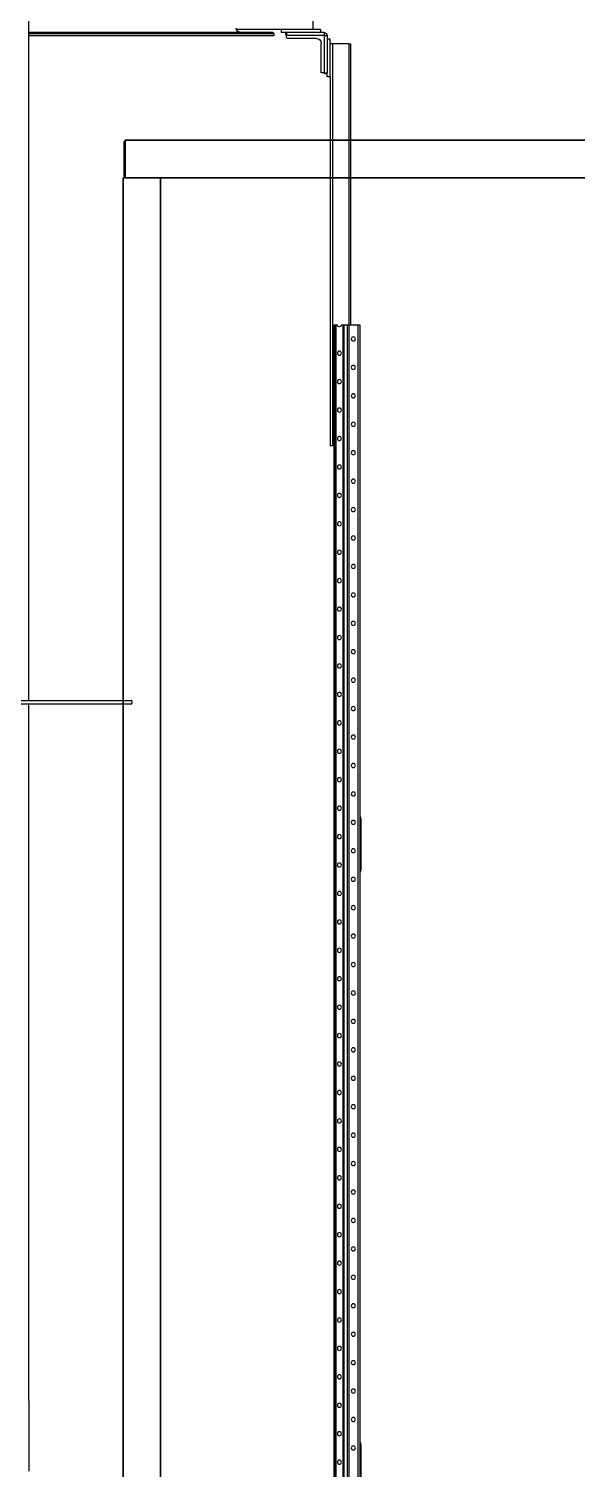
# Model space of a CAD drawing. Header units: millimetres. Extents: x 6622 to 532820, y 3370 to 359312.
# Drawn here: x 471714 to 473181, y 351813 to 355663 of the extents above; entities that cross this region are included whole.
import ezdxf

# ---------------------------------------------------------------- set-up
doc = ezdxf.new("R2010")
doc.units = ezdxf.units.MM

# ---------------------------------------------------------------- blocks, each defined once
blk = doc.blocks.new('A$C3E973D8C')
at = {"color": 2, "linetype": 'Continuous', "lineweight": 25}
for p, q in [((986, 7620.2), (986, 9721)), ((225, 9413.1), (225, 9513.1)), ((196.1, 9397.1), (188.1, 9397.1)), ((188.1, 9397.1), (188.1, 9297.1)), ((196.1, 9405.1), (196.1, 9397.1)), ((196.1, 9405.1), (296.1, 9405.1)), ((196.1, 9397.1), (196.1, 9297.1)), ((196.1, 9397.1), (296.1, 9397.1)), ((206, 9413.1), (311, 9413.1)), ((206, 9413.1), (206, 9405.1)), ((296.1, 9405.1), (296.1, 9397.1)), ((296.1, 9405.1), (311, 9405.1)), ((296.1, 9399.1), (298.1, 9399.1)), ((296.1, 9391.7), (296.1, 9397.1)), ((298.1, 9399.1), (298.1, 9405.1)), ((311, 9413.1), (311, 9405.1)), ((311, 9413.1), (430.8, 9413.1)), ((330, 9402.5), (330, 9397.1)), ((986, 9402.5), (330, 9402.5)), ((986, 9397.1), (330, 9397.1)), ((332.9, 9405.1), (986, 9405.1)), ((125.1, 9375.1), (125.1, 8624.1)), ((130.1, 9375.1), (125.1, 9375.1)), ((130.1, 9375.1), (130.1, 8624.1)), ((130.1, 9375.1), (173.1, 9375.1)), ((173.1, 9375.1), (173.1, 8300.1)), ((173.1, 9375.1), (180.1, 9375.1)), ((180.1, 9287.1), (180.1, 9387.1)), ((180.1, 9387.1), (188.1, 9387.1)), ((204.1, 9299.7), (204.1, 9377.1)), ((216.1, 9389.1), (293.5, 9389.1)), ((180.1, 9287.1), (188.1, 9287.1)), ((180.1, 9287.1), (180.1, 8300.1)), ((196.1, 9297.1), (188.1, 9297.1)), ((188.1, 9287.1), (188.1, 9297.1)), ((188.1, 9295.1), (194.1, 9295.1)), ((194.1, 9295.1), (194.1, 9297.1)), ((196.1, 9297.1), (201.5, 9297.1)), ((100, 8624.1), (100, 112.1)), ((105.5, 8624.1), (100, 8624.1)), ((105.5, 8624.1), (105.5, 112.1)), ((129.9, 8624.1), (105.5, 8624.1)), ((129.9, 8624.1), (129.9, 112.1)), ((134.6, 8624.1), (129.9, 8624.1)), ((134.6, 8624.1), (134.6, 112.1)), ((143.1, 8624.1), (134.6, 8624.1)), ((143.1, 8624.1), (143.1, 112.1)), ((145.7, 8624.1), (143.1, 8624.1)), ((145.7, 8624.1), (145.7, 112.1)), ((149.7, 8624.1), (145.7, 8624.1)), ((164.5, 8624.1), (160.5, 8624.1)), ((164.5, 8624.1), (164.5, 112.1)), ((167.5, 8624.1), (164.5, 8624.1)), ((170, 8624.1), (167.5, 8624.1)), ((167.5, 8624.1), (167.5, 112.1)), ((170, 8624.1), (170, 112.1)), ((170, 8300.1), (173.1, 8300.1)), ((173.1, 8300.1), (180.1, 8300.1)), ((1206.7, 7620.2), (712.1, 7620.2)), ((712.1, 7610), (1206.7, 7610)), ((986, 5749.3), (986, 7610)), ((98, 7302.6), (98, 7307.6)), ((98, 7307.6), (100, 7307.6)), ((100, 7302.6), (98, 7302.6)), ((98, 7302.6), (98, 7167.6)), ((98, 7167.6), (100, 7167.6)), ((98, 7162.6), (98, 7167.6)), ((100, 7162.6), (98, 7162.6)), ((986, 5749.3), (986, 5560.1)), ((98, 5630.6), (98, 5635.6)), ((98, 5635.6), (100, 5635.6)), ((98, 5630.6), (98, 5495.6)), ((100, 5630.6), (98, 5630.6))]:
    blk.add_line(p, q, dxfattribs=at)
at = {"color": 2, "linetype": 'Continuous', "lineweight": 25, "flags": 128}
for points in [[(709.5, 7615.1), (709.6, 7616.5), (709.9, 7617.7), (710.3, 7618.8), (710.9, 7619.6), (711.6, 7620.1), (712.1, 7620.2)], [(712.1, 7610), (711.6, 7610.1), (710.9, 7610.6), (710.3, 7611.4), (709.9, 7612.5), (709.6, 7613.7), (709.5, 7615.1)]]:
    blk.add_lwpolyline(points, dxfattribs=at)
at = {"color": 2, "linetype": 'Continuous', "lineweight": 25}
for centre in [(117.7, 8586.1), (155.1, 8548.1), (117.7, 8510.1), (155.1, 8472.1), (117.7, 8434.1), (155.1, 8396.1), (117.7, 8358.1), (155.1, 8320.1), (117.7, 8282.1), (155.1, 8244.1), (117.7, 8206.1), (155.1, 8168.1), (117.7, 8130.1), (155.1, 8092.1), (117.7, 8054.1), (155.1, 8016.1), (117.7, 7978.1), (155.1, 7940.1), (117.7, 7902.1), (155.1, 7864.1), (117.7, 7826.1), (155.1, 7788.1), (117.7, 7750.1), (155.1, 7712.1), (117.7, 7674.1), (155.1, 7636.1), (117.7, 7598.1), (155.1, 7560.1), (117.7, 7522.1), (155.1, 7484.1), (117.7, 7446.1), (155.1, 7408.1), (117.7, 7370.1), (155.1, 7332.1), (117.7, 7294.1), (155.1, 7256.1), (117.7, 7218.1), (155.1, 7180.1), (117.7, 7142.1), (155.1, 7104.1), (117.7, 7066.1), (155.1, 7028.1), (117.7, 6990.1), (155.1, 6952.1), (117.7, 6914.1), (155.1, 6876.1), (117.7, 6838.1), (155.1, 6800.1), (117.7, 6762.1), (155.1, 6724.1), (117.7, 6686.1), (155.1, 6648.1), (117.7, 6610.1), (155.1, 6572.1), (117.7, 6534.1), (155.1, 6496.1), (117.7, 6458.1), (155.1, 6420.1), (117.7, 6382.1), (155.1, 6344.1), (117.7, 6306.1), (155.1, 6268.1), (117.7, 6230.1), (155.1, 6192.1), (117.7, 6154.1), (155.1, 6116.1), (117.7, 6078.1), (155.1, 6040.1), (117.7, 6002.1), (155.1, 5964.1), (117.7, 5926.1), (155.1, 5888.1), (117.7, 5850.1), (155.1, 5812.1), (117.7, 5774.1), (155.1, 5736.1), (117.7, 5698.1), (155.1, 5660.1), (117.7, 5622.1), (155.1, 5584.1)]:
    blk.add_circle(centre, 5.4, dxfattribs=at)
for centre, radius, start, end in [((196.1, 9397.1), 8, 90, 180), ((196.1, 9397.1), 2, 90, 180), ((216.1, 9377.1), 12, 90, 180), ((293.5, 9391.7), 2.6, 270, 0), ((201.5, 9299.7), 2.6, 270, 0), ((155.1, 8624.1), 5.4, 180, 0)]:
    blk.add_arc(centre, radius, start, end, dxfattribs=at)
for centre, major_axis in [((332.9, 9402.5), (-2.87, 0)), ((418.3, 9417.1), (13.2, 0))]:
    blk.add_ellipse(centre, major_axis=major_axis, ratio=0.906308, start_param=4.712389, end_param=6.283185, dxfattribs=at)
blk = doc.blocks.new('A$C5B57755A')
at = {"color": 3, "linetype": 'Continuous', "lineweight": 35}
for p, q in [((11, 9010), (8911, 9010)), ((11, 9010), (11, 9005)), ((8, 9007), (11, 9007)), ((8, 9003), (8, 9007)), ((11, 9003), (8, 9003)), ((8, 9003), (8, 8917)), ((11, 9005), (11, 8915)), ((5, 8910), (5, 10)), ((10, 8910), (5, 8910)), ((8, 8917), (11, 8917)), ((8, 8913), (8, 8917)), ((11, 8913), (8, 8913)), ((100, 8910), (10, 8910)), ((11, 8915), (11, 8910)), ((105, 8910), (100, 8910)), ((105, 8910), (8817, 8910)), ((105, 8910), (105, 10))]:
    blk.add_line(p, q, dxfattribs=at)

msp = doc.modelspace()

# ---------------------------------------------------------------- block references
at = {"extrusion": (0, 0, -1), "zscale": -1}
msp.add_blockref('A$C3E973D8C', (-472700, 346248.121), dxfattribs=at)
at = {"color": 3}
msp.add_blockref('A$C5B57755A', (471961.128, 346355.221), dxfattribs=at)

doc.saveas('drawing.dxf')
